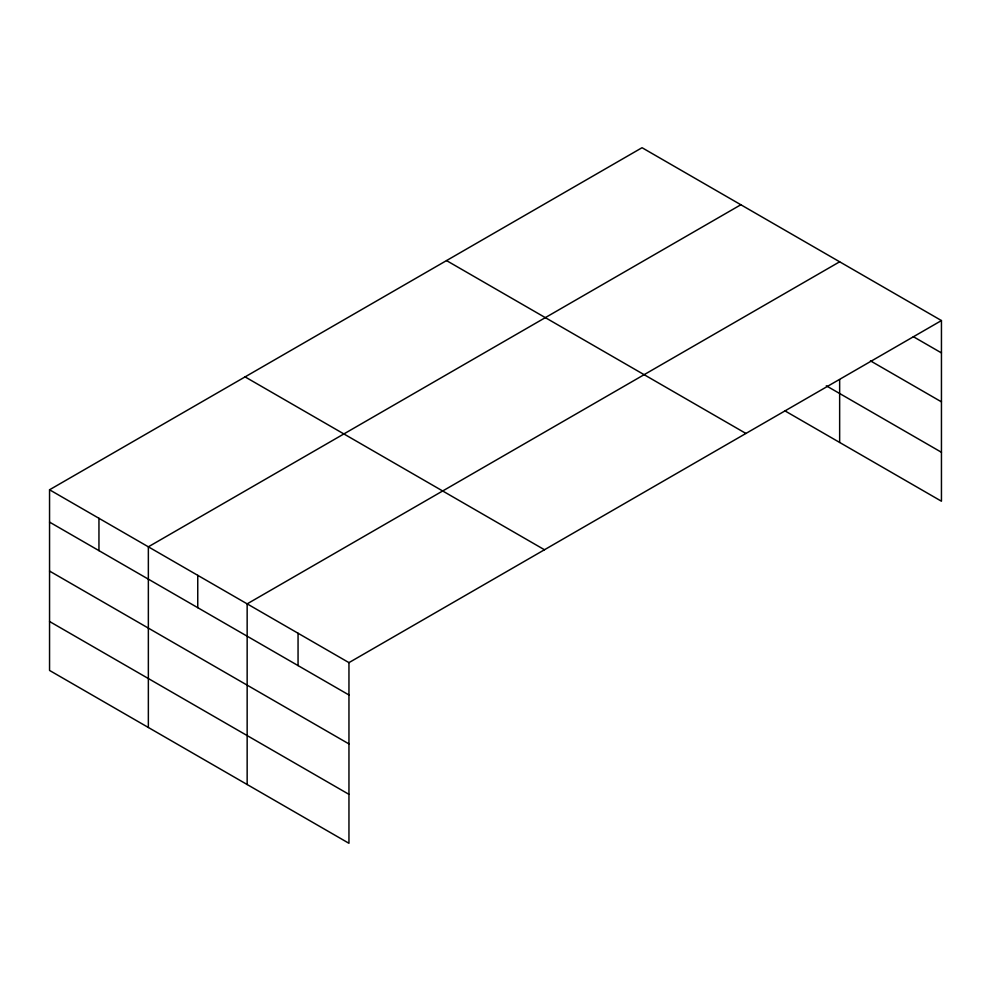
<?xml version="1.0" encoding="UTF-8"?>
<svg xmlns="http://www.w3.org/2000/svg" width="991" height="991" viewBox="0 0 991 991"><rect width="100%" height="100%" fill="white"/><g stroke="black" fill="none" stroke-linecap="round" stroke-linejoin="round"><path stroke-width="1.49" d="M784.909 410.844L941.45 501.223L941.45 320.564L642.044 147.709L49.55 489.777L49.55 670.436L348.956 843.291L348.956 662.632L49.55 489.777M740.847 204.753L148.353 546.821L148.353 727.481M839.65 261.797L247.155 603.866L247.155 784.525M348.956 662.632L941.45 320.564M913.318 336.667L941.45 352.907M870.457 360.86L941.45 401.85M826.296 385.796L941.45 452.28M446.52 260.583L745.926 433.451M245.074 376.89L544.48 549.757M49.55 522.108L348.956 694.976M49.55 571.064L348.956 743.919M49.55 621.493L348.956 794.348M839.65 379.751L839.65 442.457M298.056 633.249L298.056 665.593M197.754 575.337L197.754 607.681M98.951 518.293L98.951 550.637"/></g></svg>
